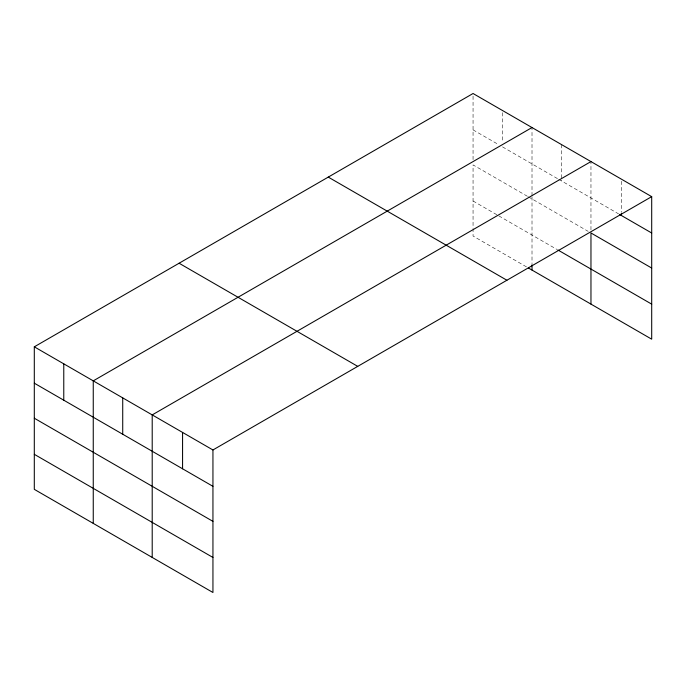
<?xml version="1.0" encoding="UTF-8"?>
<svg xmlns="http://www.w3.org/2000/svg" width="686" height="686" viewBox="0 0 686 686"><rect width="100%" height="100%" fill="white"/><g stroke="black" fill="none" stroke-linecap="round" stroke-linejoin="round"><path stroke-width="0.51" stroke-dasharray="3.43 2.57" d="M473.057 159.598L473.057 93.51M532.01 196.813L532.01 263.698M532.01 195.759L532.01 127.545M590.963 229.793L590.963 161.587M473.057 129.868L498.851 144.763M502.529 146.89L557.804 178.797M558.721 179.329L618.566 213.878M527.405 196.282L473.057 164.906L473.057 228.601M528.323 196.813L588.202 231.379M473.057 200.998L497.925 215.361M498.851 215.893L556.878 249.395M526.479 266.88L473.057 236.035L473.057 229.664M621.327 181.258L621.327 212.266M561.482 144.566L561.482 180.924M502.529 112.667L502.529 142.611"/><path stroke-width="1.03" d="M528.323 267.943L651.7 339.176L651.7 196.65L473.057 93.51L34.3 346.824L34.3 489.35L212.943 592.49L212.943 449.965L34.3 346.824M532.01 127.545L93.253 380.859L93.253 523.384M590.963 161.587L152.206 414.901L152.206 557.418M212.943 449.965L651.7 196.65M619.492 214.409L651.7 233.008M651.7 268.046L590.963 232.974L590.963 304.104M557.804 249.927L651.7 304.138M328.268 177.108L506.911 280.24M179.089 263.235L357.732 366.367M34.3 383.182L212.943 486.323M34.3 418.22L212.943 521.36M34.3 454.312L212.943 557.452M621.327 213.337L621.327 215.473M532.01 264.762L532.01 270.07M182.57 432.429L182.57 468.787M122.725 397.88L122.725 434.238M63.772 363.846L63.772 400.204"/></g></svg>
